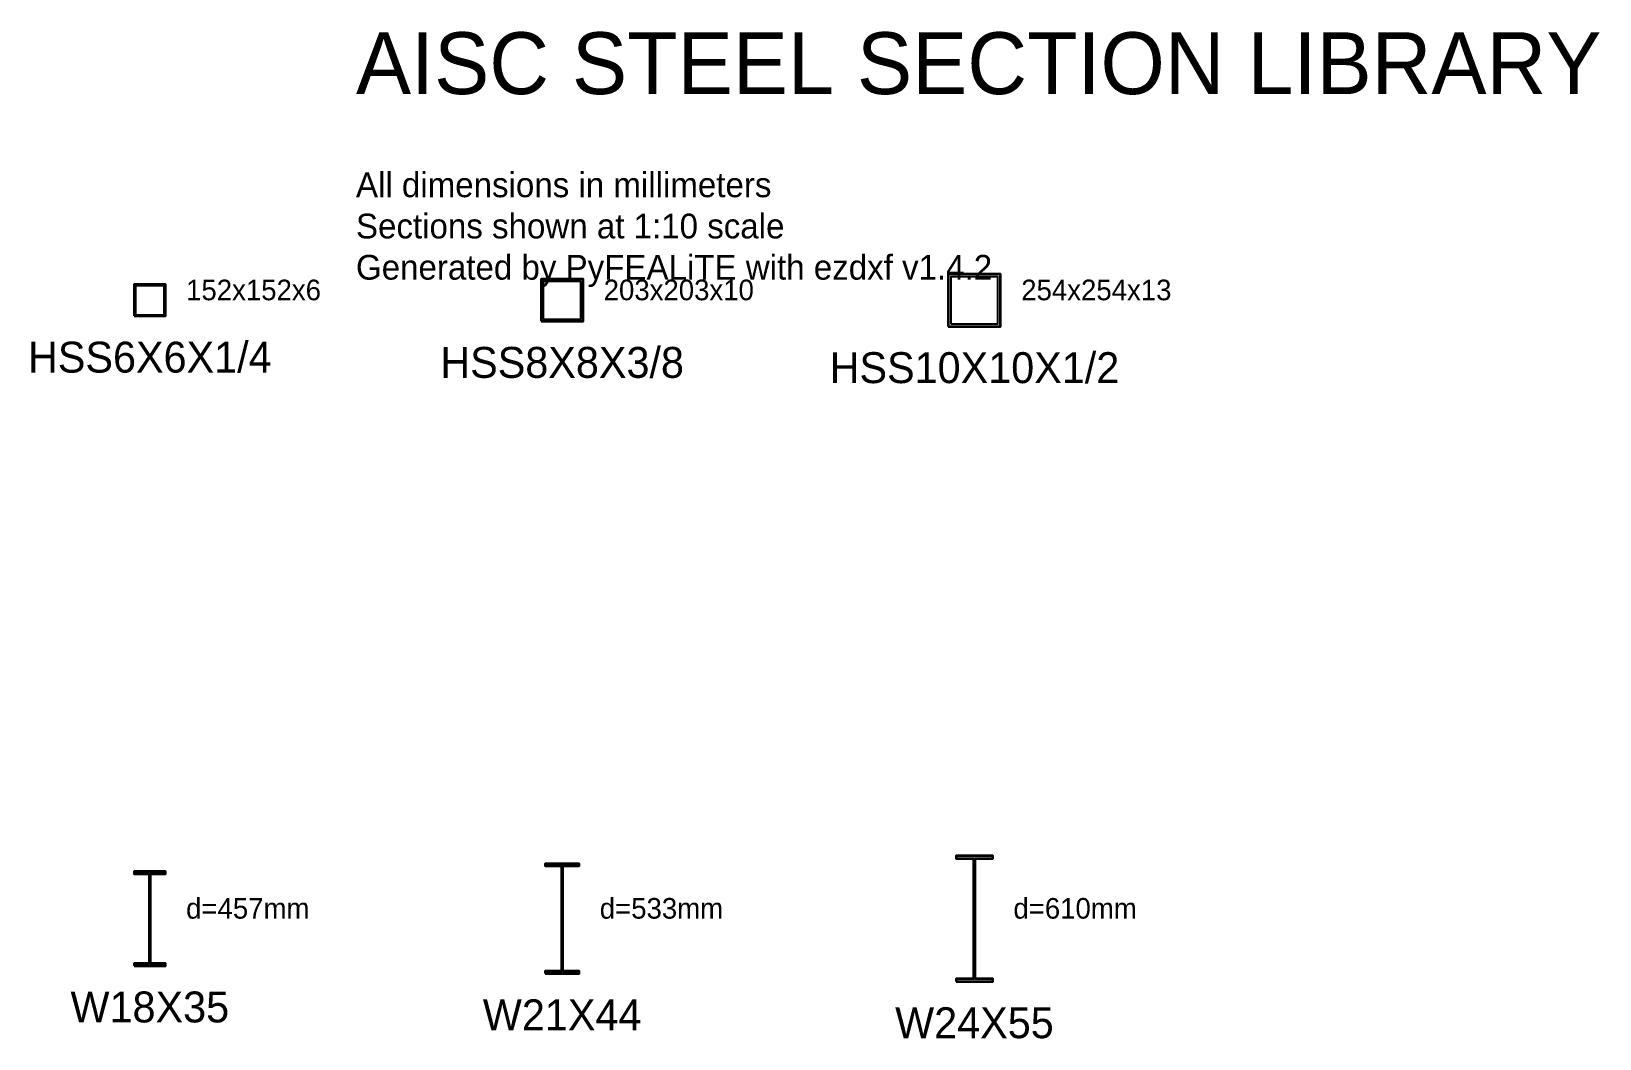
# Model space of a CAD drawing. Header units: metres. Extents: x -575 to 7033, y -582 to 4304.
import ezdxf
from ezdxf.enums import TextEntityAlignment as Align

# ---------------------------------------------------------------- set-up
doc = ezdxf.new("R2010")
doc.units = ezdxf.units.M
for name, color, linetype in [('DIMENSIONS', 2, 'Continuous'), ('SECTIONS', 1, 'Continuous'), ('TEXT', 7, 'Continuous'), ('TITLE', 3, 'Continuous')]:
    doc.layers.add(name, color=color, linetype=linetype)

msp = doc.modelspace()

# ---------------------------------------------------------------- linework, layer by layer
at = {"layer": 'SECTIONS', "lineweight": 35}
for points in [[(3873, 2873), (4127, 2873), (4127, 3127), (3873, 3127), (3873, 2873)], [(-76, 2924), (76, 2924), (76, 3076), (-76, 3076), (-76, 2924)], [(1898.5, 2898.5), (2101.5, 2898.5), (2101.5, 3101.5), (1898.5, 3101.5), (1898.5, 2898.5)], [(3911, -305), (4089, -305), (4089, -292), (4004, -292), (4004, 292), (4089, 292), (4089, 305), (3911, 305), (3911, 292), (3996, 292), (3996, -292), (3911, -292), (3911, -305)], [(-76, -228.5), (76, -228.5), (76, -217.5), (3, -217.5), (3, 217.5), (76, 217.5), (76, 228.5), (-76, 228.5), (-76, 217.5), (-3, 217.5), (-3, -217.5), (-76, -217.5), (-76, -228.5)], [(1917.5, -266.5), (2082.5, -266.5), (2082.5, -255.5), (2003.5, -255.5), (2003.5, 255.5), (2082.5, 255.5), (2082.5, 266.5), (1917.5, 266.5), (1917.5, 255.5), (1996.5, 255.5), (1996.5, -255.5), (1917.5, -255.5), (1917.5, -266.5)]]:
    msp.add_lwpolyline(points, dxfattribs=at)
at = {"layer": 'SECTIONS', "lineweight": 25}
for points in [[(-70, 2930), (70, 2930), (70, 3070), (-70, 3070), (-70, 2930)], [(1908.5, 2908.5), (2091.5, 2908.5), (2091.5, 3091.5), (1908.5, 3091.5), (1908.5, 2908.5)], [(3886, 2886), (4114, 2886), (4114, 3114), (3886, 3114), (3886, 2886)]]:
    msp.add_lwpolyline(points, dxfattribs=at)

# ---------------------------------------------------------------- texts
at = {"layer": 'DIMENSIONS'}
for s, p in [('152x152x6', (176, 3000)), ('203x203x10', (2201.5, 3000)), ('254x254x13', (4227, 3000)), ('d=457mm', (176, 0)), ('d=533mm', (2182.5, 0)), ('d=610mm', (4189, 0))]:
    msp.add_text(s, height=100, dxfattribs=at).set_placement(p)
at = {"layer": 'TEXT'}
for s, p in [('All dimensions in millimeters', (1000, 3500)), ('Sections shown at 1:10 scale', (1000, 3300)), ('Generated by PyFEALiTE with ezdxf v1.4.2', (1000, 3100))]:
    msp.add_text(s, height=120, dxfattribs=at).set_placement(p)
for s, p in [('HSS6X6X1/4', (0, 2724)), ('HSS8X8X3/8', (2000, 2698.5)), ('HSS10X10X1/2', (4000, 2673)), ('W18X35', (0, -428.5)), ('W21X44', (2000, -466.5)), ('W24X55', (4000, -505))]:
    msp.add_text(s, height=150, dxfattribs=at).set_placement(p, align=Align.MIDDLE_CENTER)
at = {"layer": 'TITLE'}
msp.add_text('AISC STEEL SECTION LIBRARY', height=300, dxfattribs=at).set_placement((1000, 4000))

doc.saveas('drawing.dxf')
